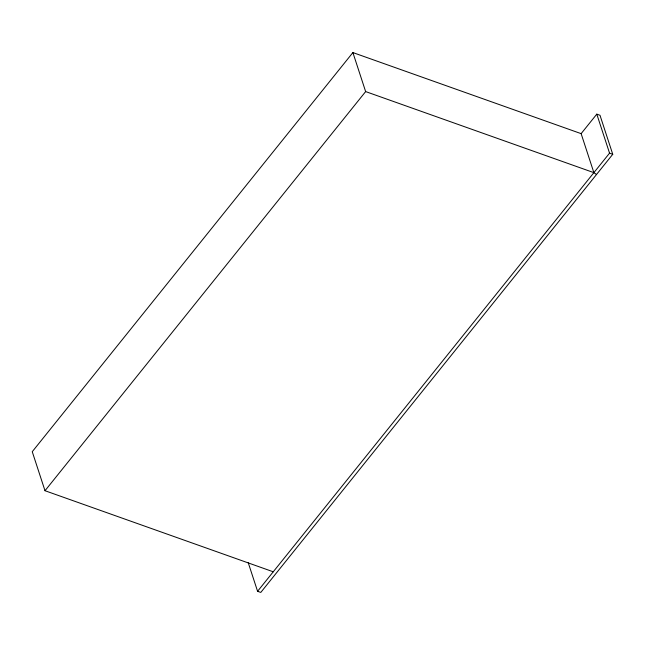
<?xml version="1.0" encoding="UTF-8"?>
<svg xmlns="http://www.w3.org/2000/svg" width="645" height="645" viewBox="0 0 645 645"><rect width="100%" height="100%" fill="white"/><g stroke="black" fill="none" stroke-linecap="round" stroke-linejoin="round"><path stroke-width="0.97" d="M596.512 174.505L593.884 172.658L581.129 133.644L352.888 52.568L32.25 451.702L45.005 490.716L273.246 571.793M45.005 490.716L365.642 91.582L352.888 52.568M581.129 133.644L596.802 114.141L599.995 115.278L612.75 154.292L260.782 592.433L257.581 591.296L248.244 562.746M257.581 591.296L609.549 153.155L596.802 114.141M609.549 153.155L612.75 154.292M365.642 91.582L593.884 172.658"/></g></svg>
